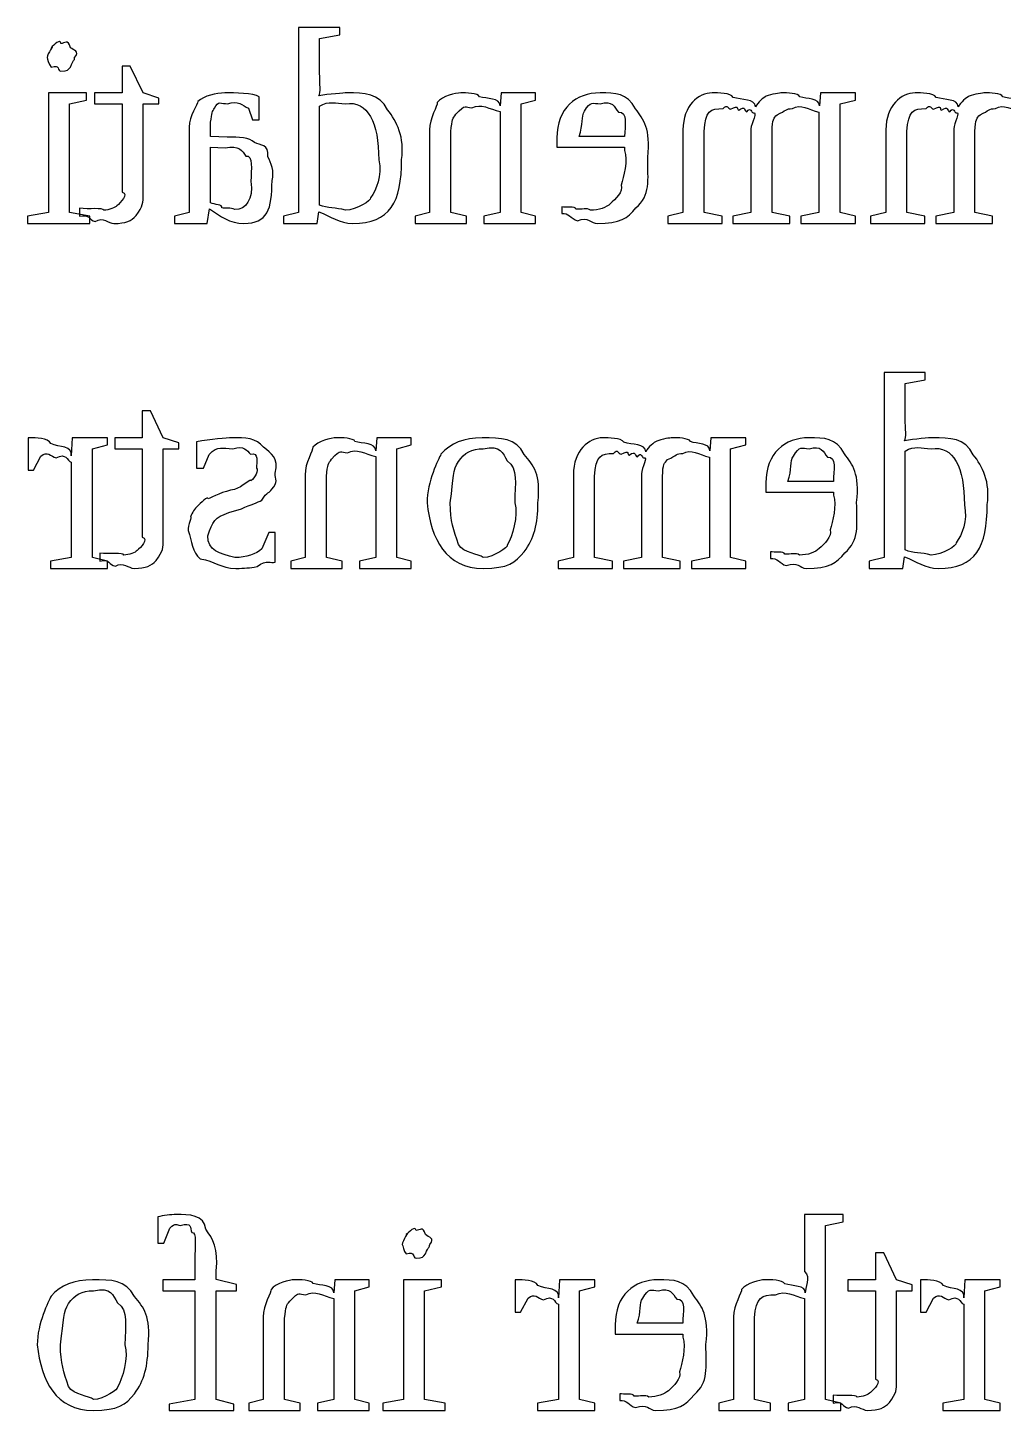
# Model space of a CAD drawing. Header units: millimetres. Extents: x 21 to 196, y 128 to 259.
# Drawn here: x 66.4 to 82.22, y 167.29 to 189.71 of the extents above; entities that cross this region are included whole.
import ezdxf

# ---------------------------------------------------------------- set-up
doc = ezdxf.new("R2010")
doc.units = ezdxf.units.MM
doc.layers.get('0').update_dxf_attribs({"linetype": 'CONTINUOUS'})

msp = doc.modelspace()

# ---------------------------------------------------------------- linework, layer by layer
at = {"color": 250}
for p, q in [((71.4555, 189.706), (70.7884, 189.706)), ((70.7884, 189.706), (70.7884, 186.708)), ((71.4555, 189.591), (71.4555, 189.706)), ((71.1302, 189.53), (71.4555, 189.591)), ((71.1302, 188.973), (71.1302, 189.53)), ((66.711, 189.221), (66.711, 189.221)), ((68.06, 189.083), (67.9277, 189.083)), ((67.9277, 189.083), (67.9277, 188.648)), ((68.2696, 188.648), (68.06, 189.083)), ((67.3502, 188.648), (66.7329, 188.648)), ((66.7329, 188.648), (66.7329, 186.708)), ((67.3502, 188.532), (67.3502, 188.648)), ((67.9277, 188.648), (67.4811, 188.648)), ((67.4811, 188.648), (67.4811, 188.472)), ((68.5229, 188.565), (68.2696, 188.648)), ((68.5229, 188.472), (68.5229, 188.565)), ((69.5925, 188.648), (69.5925, 188.648)), ((70.1492, 188.213), (70.1492, 188.582)), ((74.0738, 188.648), (74.0572, 188.438)), ((74.6305, 188.648), (74.0738, 188.648)), ((74.6305, 188.532), (74.6305, 188.648)), ((79.2484, 188.648), (79.2318, 188.438)), ((79.816, 188.648), (79.2484, 188.648)), ((79.816, 188.532), (79.816, 188.648)), ((67.0747, 188.472), (67.3502, 188.532)), ((67.0747, 186.708), (67.0747, 188.472)), ((67.4811, 188.472), (67.9277, 188.472)), ((67.9277, 188.472), (67.9277, 187.039)), ((68.2696, 187.011), (68.2696, 188.472)), ((68.2696, 188.472), (68.5229, 188.472)), ((69.9781, 188.4), (70.0444, 188.213)), ((71.1302, 186.829), (71.1302, 188.433)), ((74.0572, 188.345), (74.0572, 186.708)), ((74.3991, 188.472), (74.6305, 188.532)), ((74.3991, 186.708), (74.3991, 188.472)), ((75.6779, 188.472), (75.6779, 188.472)), ((79.2261, 188.334), (79.2261, 186.708)), ((79.568, 188.472), (79.816, 188.532)), ((79.568, 186.708), (79.568, 188.472)), ((69.3607, 187.942), (69.3607, 188.174)), ((70.0444, 188.213), (70.1492, 188.213)), ((69.0136, 188.091), (69.0136, 186.708)), ((69.6309, 187.931), (69.3607, 187.942)), ((72.9107, 188.047), (72.9107, 186.708)), ((73.2578, 186.708), (73.2578, 188.02)), ((74.9776, 187.915), (74.9776, 187.766)), ((76.0748, 187.942), (75.336, 187.942)), ((77.0213, 188.047), (77.0213, 186.708)), ((77.3631, 186.708), (77.3631, 188.02)), ((78.1237, 188.064), (78.1237, 186.708)), ((78.4655, 186.708), (78.4655, 188.02)), ((80.3106, 188.047), (80.3106, 186.708)), ((80.6524, 186.708), (80.6524, 188.02)), ((81.413, 188.064), (81.413, 186.708)), ((81.7548, 186.708), (81.7548, 188.02)), ((69.3607, 187.766), (69.5978, 187.755)), ((69.3607, 186.867), (69.3607, 187.766)), ((74.9776, 187.766), (76.0748, 187.766)), ((76.0748, 187.766), (76.0748, 187.716)), ((72.0894, 187.562), (72.0894, 187.562)), ((67.2387, 186.779), (67.2387, 186.647)), ((69.3057, 186.531), (69.3441, 186.768)), ((75.0549, 186.801), (75.0549, 186.691)), ((66.7329, 186.708), (66.3967, 186.647)), ((66.3967, 186.647), (66.3967, 186.531)), ((66.3967, 186.531), (67.4053, 186.531)), ((67.4053, 186.647), (67.0747, 186.708)), ((67.4053, 186.531), (67.4053, 186.647)), ((67.7954, 186.531), (67.7954, 186.531)), ((69.0136, 186.708), (68.7765, 186.647)), ((68.7765, 186.647), (68.7765, 186.531)), ((68.7765, 186.531), (69.3057, 186.531)), ((70.7884, 186.708), (70.546, 186.647)), ((70.546, 186.647), (70.546, 186.531)), ((70.546, 186.531), (71.0918, 186.531)), ((71.0918, 186.531), (71.1193, 186.719)), ((72.9107, 186.708), (72.6793, 186.647)), ((72.6793, 186.647), (72.6793, 186.531)), ((72.6793, 186.531), (73.5115, 186.531)), ((73.5115, 186.647), (73.2578, 186.708)), ((73.5115, 186.531), (73.5115, 186.647)), ((74.0572, 186.708), (73.7926, 186.647)), ((73.7926, 186.647), (73.7926, 186.531)), ((73.7926, 186.531), (74.6305, 186.531)), ((74.6305, 186.647), (74.3991, 186.708)), ((74.6305, 186.531), (74.6305, 186.647)), ((77.0213, 186.708), (76.7733, 186.647)), ((76.7733, 186.647), (76.7733, 186.531)), ((76.7733, 186.531), (77.6552, 186.531)), ((77.6552, 186.647), (77.3631, 186.708)), ((77.6552, 186.531), (77.6552, 186.647)), ((78.1237, 186.708), (77.8316, 186.647)), ((77.8316, 186.647), (77.8316, 186.531)), ((77.8316, 186.531), (78.752, 186.531)), ((78.752, 186.647), (78.4655, 186.708)), ((78.752, 186.531), (78.752, 186.647)), ((79.2261, 186.708), (78.934, 186.647)), ((78.934, 186.647), (78.934, 186.531)), ((78.934, 186.531), (79.816, 186.531)), ((79.816, 186.647), (79.568, 186.708)), ((79.816, 186.531), (79.816, 186.647)), ((80.3106, 186.708), (80.0626, 186.647)), ((80.0626, 186.647), (80.0626, 186.531)), ((80.0626, 186.531), (80.9445, 186.531)), ((80.9445, 186.647), (80.6524, 186.708)), ((80.9445, 186.531), (80.9445, 186.647)), ((81.413, 186.708), (81.1209, 186.647)), ((81.1209, 186.647), (81.1209, 186.531)), ((81.1209, 186.531), (82.0416, 186.531)), ((82.0416, 186.647), (81.7548, 186.708)), ((82.0416, 186.531), (82.0416, 186.647)), ((80.9502, 184.114), (80.2831, 184.114)), ((80.2831, 184.114), (80.2831, 181.115)), ((80.9502, 183.998), (80.9502, 184.114)), ((80.6249, 183.938), (80.9502, 183.998)), ((80.6249, 183.381), (80.6249, 183.938)), ((68.3867, 183.491), (68.2544, 183.491)), ((68.2544, 183.491), (68.2544, 183.056)), ((68.5959, 183.056), (68.3867, 183.491)), ((66.4034, 183.056), (66.4034, 182.532)), ((66.4365, 183.056), (66.4034, 183.056)), ((67.1202, 183.056), (67.1036, 182.764)), ((67.6935, 183.056), (67.1202, 183.056)), ((67.4455, 182.879), (67.6935, 182.94)), ((67.6935, 182.94), (67.6935, 183.056)), ((68.2544, 183.056), (67.8078, 183.056)), ((67.8078, 183.056), (67.8078, 182.879)), ((68.8495, 182.973), (68.5959, 183.056)), ((68.8495, 182.879), (68.8495, 182.973)), ((69.1349, 182.99), (69.1349, 182.565)), ((72.0563, 183.056), (72.0397, 182.846)), ((72.613, 183.056), (72.0563, 183.056)), ((72.3815, 182.879), (72.613, 182.94)), ((72.613, 182.94), (72.613, 183.056)), ((77.4718, 183.056), (77.4555, 182.846)), ((78.0397, 183.056), (77.4718, 183.056)), ((77.7917, 182.879), (78.0397, 182.94)), ((78.0397, 182.94), (78.0397, 183.056)), ((66.4916, 182.532), (66.6129, 182.758)), ((67.4455, 181.115), (67.4455, 182.879)), ((67.8078, 182.879), (68.2544, 182.879)), ((68.2544, 182.879), (68.2544, 181.446)), ((68.5959, 181.419), (68.5959, 182.879)), ((68.5959, 182.879), (68.8495, 182.879)), ((69.245, 182.565), (69.3388, 182.786)), ((72.0397, 182.753), (72.0397, 181.115)), ((72.3815, 181.115), (72.3815, 182.879)), ((77.4499, 182.742), (77.4499, 181.115)), ((77.7917, 181.115), (77.7917, 182.879)), ((79.0649, 182.879), (79.0649, 182.879)), ((80.6249, 181.237), (80.6249, 182.841)), ((66.4034, 182.532), (66.4916, 182.532)), ((67.1036, 182.659), (67.1036, 181.115)), ((69.1349, 182.565), (69.245, 182.565)), ((70.8932, 182.455), (70.8932, 181.115)), ((71.2403, 181.115), (71.2403, 182.427)), ((75.245, 182.455), (75.245, 181.115)), ((75.5869, 181.115), (75.5869, 182.427)), ((76.3475, 182.471), (76.3475, 181.115)), ((76.6893, 181.115), (76.6893, 182.427)), ((78.365, 182.323), (78.365, 182.174)), ((79.4618, 182.35), (78.7231, 182.35)), ((78.365, 182.174), (79.4618, 182.174)), ((79.4618, 182.174), (79.4618, 182.124)), ((69.6584, 181.843), (69.8623, 181.904)), ((72.8719, 182.003), (72.8719, 182.003)), ((73.2469, 182.003), (73.2469, 182.003)), ((81.5841, 181.97), (81.5841, 181.97)), ((68.997, 181.551), (68.997, 181.551)), ((70.309, 181.518), (70.1933, 181.253)), ((70.4081, 181.518), (70.309, 181.518)), ((70.4081, 181.038), (70.4081, 181.518)), ((67.5651, 181.187), (67.5651, 181.055)), ((78.4419, 181.209), (78.4419, 181.099)), ((67.1036, 181.115), (66.7674, 181.055)), ((66.7674, 181.055), (66.7674, 180.939)), ((66.7674, 180.939), (67.6935, 180.939)), ((67.6935, 181.055), (67.4455, 181.115)), ((67.6935, 180.939), (67.6935, 181.055)), ((68.1221, 180.939), (68.1221, 180.939)), ((70.8932, 181.115), (70.6617, 181.055)), ((70.6617, 181.055), (70.6617, 180.939)), ((70.6617, 180.939), (71.4939, 180.939)), ((71.4939, 181.055), (71.2403, 181.115)), ((71.4939, 180.939), (71.4939, 181.055)), ((72.0397, 181.115), (71.7751, 181.055)), ((71.7751, 181.055), (71.7751, 180.939)), ((71.7751, 180.939), (72.613, 180.939)), ((72.613, 181.055), (72.3815, 181.115)), ((72.613, 180.939), (72.613, 181.055)), ((75.245, 181.115), (74.997, 181.055)), ((74.997, 181.055), (74.997, 180.939)), ((74.997, 180.939), (75.879, 180.939)), ((75.879, 181.055), (75.5869, 181.115)), ((75.879, 180.939), (75.879, 181.055)), ((76.3475, 181.115), (76.0554, 181.055)), ((76.0554, 181.055), (76.0554, 180.939)), ((76.0554, 180.939), (76.9758, 180.939)), ((76.9758, 181.055), (76.6893, 181.115)), ((76.9758, 180.939), (76.9758, 181.055)), ((77.4499, 181.115), (77.1578, 181.055)), ((77.1578, 181.055), (77.1578, 180.939)), ((77.1578, 180.939), (78.0397, 180.939)), ((78.0397, 181.055), (77.7917, 181.115)), ((78.0397, 180.939), (78.0397, 181.055)), ((80.2831, 181.115), (80.0407, 181.055)), ((80.0407, 181.055), (80.0407, 180.939)), ((80.0407, 180.939), (80.5864, 180.939)), ((80.5864, 180.939), (80.614, 181.127))]:
    msp.add_line(p, q, dxfattribs=at)
at = {"color": 0}
for p, q in [((68.5063, 170.423), (68.5063, 169.999)), ((79.6202, 170.462), (78.9919, 170.462)), ((78.9919, 170.462), (78.9919, 169.536)), ((79.6202, 170.346), (79.6202, 170.462)), ((68.6058, 169.999), (68.6992, 170.241)), ((79.3337, 170.285), (79.6202, 170.346)), ((79.3337, 167.463), (79.3337, 170.285)), ((68.5063, 169.999), (68.6058, 169.999)), ((72.4683, 169.977), (72.4683, 169.977)), ((69.1074, 169.729), (69.1074, 169.404)), ((80.2749, 169.839), (80.1426, 169.839)), ((80.1426, 169.839), (80.1426, 169.404)), ((80.4845, 169.404), (80.2749, 169.839)), ((69.4545, 169.409), (69.4545, 169.547)), ((69.1074, 169.404), (68.5892, 169.404)), ((68.5892, 169.404), (68.5892, 169.227)), ((69.7851, 169.326), (69.4545, 169.409)), ((69.7851, 169.227), (69.7851, 169.326)), ((71.3782, 169.404), (71.3617, 169.194)), ((71.9349, 169.404), (71.3782, 169.404)), ((71.7035, 169.227), (71.9349, 169.288)), ((71.9349, 169.288), (71.9349, 169.404)), ((73.1075, 169.404), (72.4902, 169.404)), ((72.4902, 169.404), (72.4902, 167.463)), ((72.832, 169.227), (73.1075, 169.288)), ((73.1075, 169.288), (73.1075, 169.404)), ((74.301, 169.404), (74.301, 168.88)), ((74.3342, 169.404), (74.301, 169.404)), ((75.0175, 169.404), (75.0013, 169.111)), ((75.5908, 169.404), (75.0175, 169.404)), ((75.3428, 169.227), (75.5908, 169.288)), ((75.5908, 169.288), (75.5908, 169.404)), ((80.1426, 169.404), (79.696, 169.404)), ((79.696, 169.404), (79.696, 169.227)), ((80.7378, 169.321), (80.4845, 169.404)), ((80.7378, 169.227), (80.7378, 169.321)), ((80.8729, 169.404), (80.8729, 168.88)), ((80.9061, 169.404), (80.8729, 169.404)), ((81.5894, 169.404), (81.5728, 169.111)), ((82.1626, 169.404), (81.5894, 169.404)), ((81.9146, 169.227), (82.1626, 169.288)), ((82.1626, 169.288), (82.1626, 169.404)), ((68.5892, 169.227), (69.1074, 169.227)), ((69.1074, 169.227), (69.1074, 167.463)), ((69.4545, 169.227), (69.7851, 169.227)), ((69.4545, 167.463), (69.4545, 169.227)), ((71.3617, 169.1), (71.3617, 167.463)), ((71.7035, 167.463), (71.7035, 169.227)), ((72.832, 167.463), (72.832, 169.227)), ((74.3892, 168.88), (74.5105, 169.106)), ((75.3428, 167.463), (75.3428, 169.227)), ((76.6216, 169.227), (76.6216, 169.227)), ((78.9919, 169.1), (78.9919, 167.463)), ((79.696, 169.227), (80.1426, 169.227)), ((80.1426, 169.227), (80.1426, 167.794)), ((80.4845, 167.767), (80.4845, 169.227)), ((80.4845, 169.227), (80.7378, 169.227)), ((80.9611, 168.88), (81.0824, 169.106)), ((81.9146, 167.463), (81.9146, 169.227)), ((74.301, 168.88), (74.3892, 168.88)), ((75.0013, 169.007), (75.0013, 167.463)), ((80.8729, 168.88), (80.9611, 168.88)), ((81.5728, 169.007), (81.5728, 167.463)), ((70.2151, 168.803), (70.2151, 167.463)), ((70.5626, 167.463), (70.5626, 168.775)), ((75.9217, 168.67), (75.9217, 168.522)), ((77.0184, 168.698), (76.2801, 168.698)), ((77.8397, 168.803), (77.8397, 167.463)), ((78.1816, 167.463), (78.1816, 168.786)), ((75.9217, 168.522), (77.0184, 168.522)), ((77.0184, 168.522), (77.0184, 168.472)), ((66.5522, 168.351), (66.5522, 168.351)), ((66.9272, 168.351), (66.9272, 168.351)), ((75.9989, 167.557), (75.9989, 167.447)), ((79.4537, 167.535), (79.4537, 167.403)), ((69.1074, 167.463), (68.6883, 167.386)), ((68.6883, 167.386), (68.6883, 167.287)), ((68.6883, 167.287), (69.741, 167.287)), ((69.741, 167.386), (69.4545, 167.463)), ((69.741, 167.287), (69.741, 167.386)), ((70.2151, 167.463), (69.9837, 167.403)), ((69.9837, 167.403), (69.9837, 167.287)), ((69.9837, 167.287), (70.8159, 167.287)), ((70.8159, 167.403), (70.5626, 167.463)), ((70.8159, 167.287), (70.8159, 167.403)), ((71.3617, 167.463), (71.0971, 167.403)), ((71.0971, 167.403), (71.0971, 167.287)), ((71.0971, 167.287), (71.9349, 167.287)), ((71.9349, 167.403), (71.7035, 167.463)), ((71.9349, 167.287), (71.9349, 167.403)), ((72.4902, 167.463), (72.154, 167.403)), ((72.154, 167.403), (72.154, 167.287)), ((72.154, 167.287), (73.1629, 167.287)), ((73.1629, 167.403), (72.832, 167.463)), ((73.1629, 167.287), (73.1629, 167.403)), ((75.0013, 167.463), (74.6647, 167.403)), ((74.6647, 167.403), (74.6647, 167.287)), ((74.6647, 167.287), (75.5908, 167.287)), ((75.5908, 167.403), (75.3428, 167.463)), ((75.5908, 167.287), (75.5908, 167.403)), ((77.8397, 167.463), (77.603, 167.403)), ((77.603, 167.403), (77.603, 167.287)), ((77.603, 167.287), (78.4408, 167.287)), ((78.4408, 167.403), (78.1816, 167.463)), ((78.4408, 167.287), (78.4408, 167.403)), ((78.9919, 167.463), (78.7273, 167.403)), ((78.7273, 167.403), (78.7273, 167.287)), ((78.7273, 167.287), (79.5817, 167.287)), ((79.5817, 167.403), (79.3337, 167.463)), ((79.5817, 167.287), (79.5817, 167.403)), ((80.0104, 167.287), (80.0104, 167.287)), ((81.5728, 167.463), (81.2366, 167.403)), ((81.2366, 167.403), (81.2366, 167.287)), ((81.2366, 167.287), (82.1626, 167.287)), ((82.1626, 167.403), (81.9146, 167.463)), ((82.1626, 167.287), (82.1626, 167.403))]:
    msp.add_line(p, q, dxfattribs=at)
at = {"color": 250}
for points in [[(66.777, 189.381), (66.8405, 189.444), (66.711, 189.283), (66.711, 189.221)], [(66.9368, 189.447), (66.9286, 189.533), (66.8211, 189.425), (66.777, 189.381)], [(67.0913, 189.381), (67.05, 189.533), (66.996, 189.447), (66.9368, 189.447)], [(66.711, 189.221), (66.7219, 189.206), (66.7329, 189.111), (66.777, 189.067)], [(67.1572, 189.221), (67.2553, 189.327), (67.1354, 189.337), (67.0913, 189.381)], [(67.0913, 189.067), (67.1382, 189.206), (67.1572, 189.162), (67.1572, 189.221)], [(66.777, 189.067), (66.9286, 189.118), (66.8747, 189.001), (66.9368, 189.001)], [(66.9368, 189.001), (67.05, 189.001), (67.0472, 189.023), (67.0913, 189.067)], [(71.1193, 188.598), (71.1549, 188.662), (71.1302, 188.771), (71.1302, 188.973)], [(69.5925, 188.648), (69.4602, 188.648), (69.2492, 188.601), (69.1568, 188.51)], [(70.1492, 188.582), (70.0553, 188.648), (69.7547, 188.648), (69.5925, 188.648)], [(71.5712, 188.648), (71.5328, 188.648), (71.2706, 188.631), (71.1193, 188.598)], [(72.2327, 188.372), (72.0919, 188.648), (71.8619, 188.648), (71.5712, 188.648)], [(73.4176, 188.648), (73.3337, 188.648), (73.1227, 188.596), (73.0373, 188.494)], [(73.721, 188.587), (73.7016, 188.648), (73.4991, 188.648), (73.4176, 188.648)], [(74.0572, 188.438), (74.0572, 188.571), (73.8396, 188.55), (73.721, 188.587)], [(75.6779, 188.648), (75.2849, 188.648), (74.9776, 188.403), (74.9776, 187.915)], [(76.2512, 188.389), (76.116, 188.648), (75.9245, 188.648), (75.6779, 188.648)], [(77.4954, 188.648), (77.2735, 188.648), (77.0213, 188.447), (77.0213, 188.047)], [(77.8372, 188.576), (77.7984, 188.648), (77.5878, 188.648), (77.4954, 188.648)], [(78.1953, 188.422), (78.1886, 188.555), (77.9734, 188.532), (77.8372, 188.576)], [(78.3717, 188.593), (78.3276, 188.573), (78.2327, 188.499), (78.1953, 188.422)], [(78.6197, 188.648), (78.6035, 188.648), (78.449, 188.629), (78.3717, 188.593)], [(78.9174, 188.587), (78.8942, 188.648), (78.7054, 188.648), (78.6197, 188.648)], [(79.2318, 188.438), (79.2357, 188.567), (79.0279, 188.546), (78.9174, 188.587)], [(80.7847, 188.648), (80.5628, 188.648), (80.3106, 188.447), (80.3106, 188.047)], [(81.1265, 188.576), (81.0877, 188.648), (80.8771, 188.648), (80.7847, 188.648)], [(81.4846, 188.422), (81.4779, 188.555), (81.2631, 188.532), (81.1265, 188.576)], [(81.661, 188.593), (81.6169, 188.573), (81.522, 188.499), (81.4846, 188.422)], [(81.9094, 188.648), (81.8928, 188.648), (81.7383, 188.629), (81.661, 188.593)], [(82.2067, 188.587), (82.1835, 188.648), (81.9947, 188.648), (81.9094, 188.648)], [(82.5211, 188.438), (82.5253, 188.567), (82.3172, 188.546), (82.2067, 188.587)], [(69.1568, 188.51), (69.1554, 188.463), (69.0136, 188.279), (69.0136, 188.091)], [(69.3607, 188.174), (69.3872, 188.317), (69.3829, 188.352), (69.427, 188.4)], [(69.427, 188.4), (69.4754, 188.529), (69.5413, 188.472), (69.6366, 188.472)], [(69.6366, 188.472), (69.813, 188.529), (69.8761, 188.447), (69.9781, 188.4)], [(71.1302, 188.433), (71.2763, 188.529), (71.392, 188.472), (71.549, 188.472)], [(71.549, 188.472), (71.9116, 188.529), (72.0894, 188.168), (72.0894, 187.562)], [(72.4588, 187.568), (72.511, 187.927), (72.3844, 188.188), (72.2327, 188.372)], [(73.0373, 188.494), (73.0472, 188.441), (72.9107, 188.242), (72.9107, 188.047)], [(73.3407, 188.301), (73.5058, 188.485), (73.4826, 188.406), (73.5997, 188.406)], [(73.5997, 188.406), (73.7485, 188.485), (73.878, 188.385), (74.0572, 188.345)], [(75.336, 187.942), (75.4063, 188.133), (75.3664, 188.269), (75.4242, 188.35)], [(75.4242, 188.35), (75.5206, 188.529), (75.5646, 188.472), (75.6779, 188.472)], [(75.6779, 188.472), (75.8804, 188.529), (75.9065, 188.425), (75.9753, 188.334)], [(75.9753, 188.334), (76.134, 188.35), (76.0748, 188.115), (76.0748, 187.942)], [(76.4494, 187.601), (76.5016, 188.067), (76.3834, 188.215), (76.2512, 188.389)], [(77.3631, 188.02), (77.3836, 188.361), (77.4665, 188.394), (77.6718, 188.394)], [(77.6718, 188.394), (77.7434, 188.479), (77.749, 188.39), (77.7931, 188.383)], [(77.7931, 188.383), (77.9501, 188.467), (77.8813, 188.374), (77.9254, 188.367)], [(77.9254, 188.367), (78.0383, 188.452), (78.0136, 188.35), (78.0577, 188.339)], [(78.0577, 188.339), (78.1223, 188.434), (78.1322, 188.325), (78.1569, 188.323)], [(78.1569, 188.323), (78.2436, 188.353), (78.1237, 188.159), (78.1237, 188.064)], [(78.5481, 188.295), (78.6998, 188.361), (78.686, 188.394), (78.7961, 188.394)], [(78.7961, 188.394), (78.927, 188.479), (79.0582, 188.374), (79.2261, 188.334)], [(80.6524, 188.02), (80.6732, 188.361), (80.7558, 188.394), (80.9611, 188.394)], [(80.9611, 188.394), (81.0327, 188.479), (81.0383, 188.39), (81.0824, 188.383)], [(81.0824, 188.383), (81.2394, 188.467), (81.1706, 188.374), (81.2147, 188.367)], [(81.2147, 188.367), (81.3276, 188.452), (81.3029, 188.35), (81.347, 188.339)], [(81.347, 188.339), (81.4116, 188.434), (81.4215, 188.325), (81.4462, 188.323)], [(81.4462, 188.323), (81.5329, 188.353), (81.413, 188.159), (81.413, 188.064)], [(81.8374, 188.295), (81.9891, 188.361), (81.9753, 188.394), (82.0857, 188.394)], [(82.0857, 188.394), (82.2166, 188.479), (82.3475, 188.374), (82.5154, 188.334)], [(73.2578, 188.02), (73.2786, 188.229), (73.2854, 188.23), (73.3407, 188.301)], [(78.4655, 188.02), (78.4712, 188.232), (78.4931, 188.232), (78.5481, 188.295)], [(81.7548, 188.02), (81.7605, 188.232), (81.7824, 188.232), (81.8374, 188.295)], [(70.0719, 187.843), (69.9932, 187.931), (69.8225, 187.927), (69.6309, 187.931)], [(69.5978, 187.755), (69.8281, 187.81), (69.8761, 187.702), (69.934, 187.623)], [(70.2924, 187.612), (70.3132, 187.824), (70.171, 187.791), (70.0719, 187.843)], [(76.0748, 187.716), (76.134, 187.553), (76.0568, 187.289), (76.0194, 187.154)], [(69.934, 187.623), (70.0595, 187.647), (70.0169, 187.405), (70.0169, 187.215)], [(70.3584, 187.226), (70.4053, 187.383), (70.3365, 187.508), (70.2924, 187.612)], [(71.665, 186.531), (72.2753, 186.531), (72.4588, 186.876), (72.4588, 187.568)], [(72.0894, 187.562), (72.1473, 187.295), (72.0453, 187.08), (71.9571, 186.945)], [(76.2564, 186.785), (76.5016, 186.986), (76.4494, 187.226), (76.4494, 187.601)], [(70.0169, 187.215), (70.0595, 186.917), (69.9311, 186.757), (69.7576, 186.757)], [(69.9012, 186.531), (70.2867, 186.531), (70.3584, 186.763), (70.3584, 187.226)], [(67.9277, 187.039), (68.042, 187.008), (67.9002, 186.869), (67.8448, 186.818)], [(68.1535, 186.658), (68.2696, 186.818), (68.2696, 186.859), (68.2696, 187.011)], [(76.0194, 187.154), (76.0568, 187.049), (75.9202, 186.92), (75.843, 186.851)], [(67.63, 186.746), (67.619, 186.792), (67.3929, 186.757), (67.2387, 186.779)], [(67.8448, 186.818), (67.8145, 186.792), (67.7182, 186.746), (67.63, 186.746)], [(69.3441, 186.768), (69.5194, 186.648), (69.6736, 186.531), (69.9012, 186.531)], [(69.5427, 186.785), (69.5674, 186.84), (69.4242, 186.834), (69.3607, 186.867)], [(69.7576, 186.757), (69.6845, 186.799), (69.602, 186.765), (69.5427, 186.785)], [(71.549, 186.746), (71.3976, 186.792), (71.2555, 186.774), (71.1302, 186.829)], [(71.9571, 186.945), (71.9709, 186.909), (71.7338, 186.746), (71.549, 186.746)], [(75.2863, 186.763), (75.2782, 186.814), (75.1141, 186.786), (75.0549, 186.801)], [(75.5234, 186.746), (75.4655, 186.792), (75.3787, 186.752), (75.2863, 186.763)], [(75.843, 186.851), (75.7813, 186.792), (75.6557, 186.746), (75.5234, 186.746)], [(75.6338, 186.531), (76.0056, 186.531), (76.1242, 186.615), (76.2564, 186.785)], [(67.2387, 186.647), (67.4067, 186.692), (67.382, 186.586), (67.492, 186.564)], [(67.492, 186.564), (67.6233, 186.648), (67.7002, 186.531), (67.7954, 186.531)], [(67.7954, 186.531), (67.9937, 186.531), (68.0738, 186.573), (68.1535, 186.658)], [(71.1193, 186.719), (71.301, 186.648), (71.4555, 186.531), (71.665, 186.531)], [(75.0549, 186.691), (75.1639, 186.71), (75.2023, 186.609), (75.3085, 186.575)], [(75.3085, 186.575), (75.4944, 186.648), (75.5234, 186.531), (75.6338, 186.531)], [(80.614, 183.006), (80.6496, 183.07), (80.6249, 183.178), (80.6249, 183.381)], [(66.7727, 182.962), (66.7286, 183.056), (66.518, 183.056), (66.4365, 183.056)], [(67.1036, 182.764), (67.1297, 182.93), (66.9135, 182.899), (66.7727, 182.962)], [(69.7082, 183.056), (69.6186, 183.056), (69.3663, 183.034), (69.1349, 182.99)], [(70.2208, 182.902), (70.1036, 183.056), (69.9258, 183.056), (69.7082, 183.056)], [(71.4005, 183.056), (71.3161, 183.056), (71.1055, 183.003), (71.0198, 182.902)], [(71.7035, 182.995), (71.6841, 183.056), (71.4816, 183.056), (71.4005, 183.056)], [(72.0397, 182.846), (72.0397, 182.979), (71.822, 182.958), (71.7035, 182.995)], [(73.7651, 183.056), (73.473, 183.056), (73.2497, 182.967), (73.098, 182.791)], [(74.4485, 182.786), (74.3081, 183.056), (74.071, 183.056), (73.7651, 183.056)], [(75.7192, 183.056), (75.4973, 183.056), (75.245, 182.855), (75.245, 182.455)], [(76.0607, 182.984), (76.0222, 183.056), (75.8112, 183.056), (75.7192, 183.056)], [(76.4191, 182.83), (76.4124, 182.964), (76.1972, 182.94), (76.0607, 182.984)], [(76.5955, 183.001), (76.5514, 182.982), (76.4565, 182.907), (76.4191, 182.83)], [(76.8435, 183.056), (76.8269, 183.056), (76.6727, 183.037), (76.5955, 183.001)], [(77.1412, 182.995), (77.1179, 183.056), (76.9288, 183.056), (76.8435, 183.056)], [(77.4555, 182.846), (77.4594, 182.975), (77.2513, 182.954), (77.1412, 182.995)], [(79.0649, 183.056), (78.6723, 183.056), (78.365, 182.811), (78.365, 182.323)], [(79.6382, 182.797), (79.5031, 183.056), (79.3115, 183.056), (79.0649, 183.056)], [(81.0659, 183.056), (81.0274, 183.056), (80.7653, 183.039), (80.614, 183.006)], [(81.7273, 182.78), (81.5869, 183.056), (81.3566, 183.056), (81.0659, 183.056)], [(66.6129, 182.758), (66.7177, 182.857), (66.766, 182.748), (66.8609, 182.731)], [(66.8609, 182.731), (67.0235, 182.82), (67.0348, 182.688), (67.1036, 182.659)], [(69.3388, 182.786), (69.4863, 182.937), (69.5484, 182.879), (69.7248, 182.879)], [(69.7248, 182.879), (69.905, 182.937), (69.9453, 182.849), (70.0112, 182.791)], [(70.0112, 182.791), (70.1516, 182.824), (70.1051, 182.66), (70.1051, 182.565)], [(70.4081, 182.482), (70.4716, 182.732), (70.346, 182.798), (70.2208, 182.902)], [(71.0198, 182.902), (71.0297, 182.849), (70.8932, 182.649), (70.8932, 182.455)], [(71.3232, 182.709), (71.4887, 182.893), (71.465, 182.813), (71.5821, 182.813)], [(71.5821, 182.813), (71.731, 182.893), (71.8605, 182.793), (72.0397, 182.753)], [(73.098, 182.791), (73.0539, 182.703), (72.8719, 182.352), (72.8719, 182.003)], [(73.3792, 182.67), (73.4769, 182.82), (73.5983, 182.879), (73.7817, 182.879)], [(73.7817, 182.879), (74.0763, 182.937), (74.0929, 182.813), (74.1729, 182.681)], [(74.6689, 182.003), (74.7229, 182.461), (74.5959, 182.605), (74.4485, 182.786)], [(75.5869, 182.427), (75.6073, 182.769), (75.6902, 182.802), (75.8956, 182.802)], [(75.8956, 182.802), (75.9672, 182.886), (75.9725, 182.798), (76.0166, 182.791)], [(76.0166, 182.791), (76.1739, 182.875), (76.1047, 182.782), (76.1488, 182.775)], [(76.1488, 182.775), (76.2621, 182.86), (76.237, 182.758), (76.2811, 182.747)], [(76.2811, 182.747), (76.3461, 182.842), (76.3556, 182.733), (76.3806, 182.731)], [(76.3806, 182.731), (76.4674, 182.761), (76.3475, 182.567), (76.3475, 182.471)], [(76.7719, 182.703), (76.9235, 182.769), (76.9098, 182.802), (77.0199, 182.802)], [(77.0199, 182.802), (77.1507, 182.886), (77.2816, 182.782), (77.4499, 182.742)], [(78.7231, 182.35), (78.7936, 182.541), (78.7534, 182.677), (78.8113, 182.758)], [(78.8113, 182.758), (78.9079, 182.937), (78.952, 182.879), (79.0649, 182.879)], [(79.0649, 182.879), (79.2674, 182.937), (79.2939, 182.833), (79.3627, 182.742)], [(79.3627, 182.742), (79.5211, 182.758), (79.4618, 182.523), (79.4618, 182.35)], [(79.8368, 182.009), (79.889, 182.474), (79.7705, 182.623), (79.6382, 182.797)], [(80.6249, 182.841), (80.7709, 182.937), (80.8867, 182.879), (81.0436, 182.879)], [(81.0436, 182.879), (81.4063, 182.937), (81.5841, 182.576), (81.5841, 181.97)], [(81.9535, 181.975), (82.0057, 182.335), (81.879, 182.596), (81.7273, 182.78)], [(70.1051, 182.565), (70.1516, 182.529), (70.0761, 182.414), (70.0169, 182.356)], [(71.2403, 182.427), (71.2611, 182.637), (71.2682, 182.638), (71.3232, 182.709)], [(73.2469, 182.003), (73.3048, 182.427), (73.291, 182.534), (73.3792, 182.67)], [(74.1729, 182.681), (74.355, 182.555), (74.2943, 182.323), (74.2943, 182.003)], [(76.6893, 182.427), (76.6946, 182.64), (76.7168, 182.64), (76.7719, 182.703)], [(70.0169, 182.356), (70.0334, 182.416), (69.8708, 182.254), (69.7523, 182.218)], [(70.3531, 182.223), (70.4716, 182.339), (70.4081, 182.383), (70.4081, 182.482)], [(69.3222, 182.064), (69.3251, 182.126), (69.1942, 181.989), (69.1459, 181.942)], [(69.7523, 182.218), (69.5784, 182.192), (69.3882, 182.097), (69.3222, 182.064)], [(69.8623, 181.904), (70.0222, 181.982), (70.1241, 181.999), (70.1933, 182.047)], [(70.1933, 182.047), (70.28, 182.196), (70.3171, 182.153), (70.3531, 182.223)], [(79.4618, 182.124), (79.5211, 181.96), (79.4438, 181.697), (79.4067, 181.562)], [(69.1459, 181.942), (69.1113, 181.912), (69.0619, 181.839), (69.0354, 181.777)], [(69.3166, 181.468), (69.391, 181.7), (69.4313, 181.766), (69.6584, 181.843)], [(72.8719, 182.003), (72.9368, 181.409), (73.1753, 180.939), (73.7817, 180.939)], [(73.3792, 181.325), (73.3048, 181.57), (73.2469, 181.69), (73.2469, 182.003)], [(74.2943, 182.003), (74.355, 181.795), (74.2541, 181.449), (74.1729, 181.314)], [(74.4485, 181.209), (74.6054, 181.42), (74.6689, 181.657), (74.6689, 182.003)], [(79.6438, 181.193), (79.889, 181.394), (79.8368, 181.634), (79.8368, 182.009)], [(81.1597, 180.939), (81.77, 180.939), (81.9535, 181.284), (81.9535, 181.975)], [(81.5841, 181.97), (81.6419, 181.703), (81.54, 181.488), (81.4518, 181.352)], [(69.0354, 181.777), (69.0605, 181.788), (68.997, 181.639), (68.997, 181.551)], [(68.2544, 181.446), (68.3687, 181.416), (68.2265, 181.277), (68.1715, 181.226)], [(68.4802, 181.066), (68.5959, 181.226), (68.5959, 181.267), (68.5959, 181.419)], [(68.997, 181.551), (69.0605, 181.38), (69.0633, 181.195), (69.1956, 181.094)], [(69.7576, 181.115), (69.5082, 181.174), (69.3166, 181.233), (69.3166, 181.468)], [(79.4067, 181.562), (79.4438, 181.457), (79.3076, 181.328), (79.2304, 181.259)], [(67.9566, 181.154), (67.9457, 181.2), (67.7196, 181.165), (67.5651, 181.187)], [(68.1715, 181.226), (68.1411, 181.2), (68.0448, 181.154), (67.9566, 181.154)], [(70.1933, 181.253), (70.0994, 181.174), (69.9382, 181.115), (69.7576, 181.115)], [(73.7817, 181.115), (73.7154, 181.174), (73.4674, 181.185), (73.3792, 181.325)], [(74.1729, 181.314), (74.1895, 181.292), (73.9581, 181.115), (73.7817, 181.115)], [(73.7817, 180.939), (74.1895, 180.939), (74.2982, 181.029), (74.4485, 181.209)], [(78.6737, 181.171), (78.6652, 181.222), (78.5012, 181.194), (78.4419, 181.209)], [(78.9107, 181.154), (78.8529, 181.2), (78.7658, 181.16), (78.6737, 181.171)], [(79.2304, 181.259), (79.1683, 181.2), (79.043, 181.154), (78.9107, 181.154)], [(79.0208, 180.939), (79.393, 180.939), (79.5115, 181.023), (79.6438, 181.193)], [(81.0436, 181.154), (80.8923, 181.2), (80.7501, 181.182), (80.6249, 181.237)], [(81.4518, 181.352), (81.4656, 181.317), (81.2285, 181.154), (81.0436, 181.154)], [(67.5651, 181.055), (67.7333, 181.1), (67.7086, 180.994), (67.8187, 180.972)], [(67.8187, 180.972), (67.9496, 181.056), (68.0268, 180.939), (68.1221, 180.939)], [(68.1221, 180.939), (68.3204, 180.939), (68.4004, 180.981), (68.4802, 181.066)], [(69.1956, 181.094), (69.438, 181.056), (69.518, 180.939), (69.7742, 180.939)], [(69.7742, 180.939), (69.9163, 180.939), (69.9918, 180.947), (70.116, 180.967)], [(70.116, 180.967), (70.2839, 181.096), (70.3393, 181.012), (70.4081, 181.038)], [(78.4419, 181.099), (78.5509, 181.118), (78.5894, 181.016), (78.6956, 180.983)], [(78.6956, 180.983), (78.8818, 181.056), (78.9107, 180.939), (79.0208, 180.939)], [(80.614, 181.127), (80.7956, 181.056), (80.9502, 180.939), (81.1597, 180.939)]]:
    msp.add_open_spline(points, degree=3, dxfattribs=at)
at = {"color": 0}
for points in [[(68.804, 170.462), (68.7158, 170.462), (68.5987, 170.448), (68.5063, 170.423)], [(69.2838, 170.225), (69.2644, 170.462), (69.0107, 170.462), (68.804, 170.462)], [(68.6992, 170.241), (68.8012, 170.343), (68.804, 170.285), (68.8703, 170.285)], [(68.8703, 170.285), (69.0728, 170.343), (69.0217, 170.247), (69.0577, 170.17)], [(69.0577, 170.17), (69.143, 170.189), (69.1074, 169.945), (69.1074, 169.729)], [(69.4545, 169.547), (69.4916, 169.911), (69.3981, 170.066), (69.2838, 170.225)], [(72.5343, 170.137), (72.5978, 170.2), (72.4683, 170.039), (72.4683, 169.977)], [(72.6944, 170.203), (72.686, 170.288), (72.5784, 170.181), (72.5343, 170.137)], [(72.8486, 170.137), (72.8073, 170.288), (72.7534, 170.203), (72.6944, 170.203)], [(72.4683, 169.977), (72.4793, 169.962), (72.4902, 169.867), (72.5343, 169.823)], [(72.9149, 169.977), (73.0127, 170.083), (72.8927, 170.093), (72.8486, 170.137)], [(72.8486, 169.823), (72.8955, 169.962), (72.9149, 169.918), (72.9149, 169.977)], [(72.5343, 169.823), (72.686, 169.873), (72.6324, 169.756), (72.6944, 169.756)], [(72.6944, 169.756), (72.8073, 169.756), (72.8045, 169.779), (72.8486, 169.823)], [(78.9919, 169.536), (79.0995, 169.45), (78.9961, 169.263), (79.0028, 169.194)], [(67.4455, 169.404), (67.153, 169.404), (66.9301, 169.315), (66.7784, 169.139)], [(68.1288, 169.134), (67.9884, 169.404), (67.7513, 169.404), (67.4455, 169.404)], [(67.4617, 169.227), (67.7566, 169.285), (67.7732, 169.161), (67.8533, 169.029)], [(70.7224, 169.404), (70.6381, 169.404), (70.4275, 169.351), (70.3421, 169.249)], [(71.0255, 169.343), (71.0061, 169.404), (70.8036, 169.404), (70.7224, 169.404)], [(71.3617, 169.194), (71.3617, 169.326), (71.144, 169.306), (71.0255, 169.343)], [(74.6704, 169.31), (74.6263, 169.404), (74.4153, 169.404), (74.3342, 169.404)], [(75.0013, 169.111), (75.0274, 169.278), (74.8111, 169.247), (74.6704, 169.31)], [(76.6216, 169.404), (76.2289, 169.404), (75.9217, 169.158), (75.9217, 168.67)], [(76.3683, 169.106), (76.4646, 169.285), (76.5087, 169.227), (76.6216, 169.227)], [(77.1948, 169.145), (77.0601, 169.404), (76.8685, 169.404), (76.6216, 169.404)], [(76.6216, 169.227), (76.8244, 169.285), (76.8505, 169.18), (76.9193, 169.09)], [(78.347, 169.404), (78.2683, 169.404), (78.0577, 169.351), (77.972, 169.249)], [(78.6723, 169.338), (78.6391, 169.404), (78.4352, 169.404), (78.347, 169.404)], [(79.0028, 169.194), (79.0113, 169.318), (78.7975, 169.296), (78.6723, 169.338)], [(81.2423, 169.31), (81.1982, 169.404), (80.9872, 169.404), (80.9061, 169.404)], [(81.5728, 169.111), (81.5993, 169.278), (81.3827, 169.247), (81.2423, 169.31)], [(66.7784, 169.139), (66.7343, 169.051), (66.5522, 168.699), (66.5522, 168.351)], [(67.0595, 169.018), (67.1572, 169.168), (67.2786, 169.227), (67.4617, 169.227)], [(68.3493, 168.351), (68.4029, 168.808), (68.2763, 168.953), (68.1288, 169.134)], [(70.3421, 169.249), (70.3516, 169.197), (70.2151, 168.997), (70.2151, 168.803)], [(70.5626, 168.775), (70.5831, 168.985), (70.5901, 168.986), (70.6452, 169.056)], [(70.6452, 169.056), (70.8106, 169.241), (70.787, 169.161), (70.9041, 169.161)], [(70.9041, 169.161), (71.053, 169.241), (71.1824, 169.14), (71.3617, 169.1)], [(74.5105, 169.106), (74.6153, 169.205), (74.6637, 169.096), (74.7586, 169.078)], [(74.7586, 169.078), (74.9212, 169.168), (74.9321, 169.036), (75.0013, 169.007)], [(76.2801, 168.698), (76.3503, 168.888), (76.3104, 169.025), (76.3683, 169.106)], [(76.9193, 169.09), (77.0777, 169.106), (77.0184, 168.87), (77.0184, 168.698)], [(77.3934, 168.356), (77.4457, 168.822), (77.3271, 168.971), (77.1948, 169.145)], [(77.972, 169.249), (77.9776, 169.197), (77.8397, 168.997), (77.8397, 168.803)], [(78.1816, 168.786), (78.2066, 169.124), (78.2959, 169.161), (78.5234, 169.161)], [(78.5234, 169.161), (78.6832, 169.241), (78.8127, 169.14), (78.9919, 169.1)], [(81.0824, 169.106), (81.1872, 169.205), (81.2352, 169.096), (81.3304, 169.078)], [(81.3304, 169.078), (81.4931, 169.168), (81.504, 169.036), (81.5728, 169.007)], [(66.9272, 168.351), (66.9851, 168.775), (66.9713, 168.881), (67.0595, 169.018)], [(67.8533, 169.029), (68.035, 168.903), (67.9746, 168.67), (67.9746, 168.351)], [(77.0184, 168.472), (77.0777, 168.308), (77.0008, 168.045), (76.9634, 167.91)], [(66.5522, 168.351), (66.6171, 167.757), (66.8556, 167.287), (67.4617, 167.287)], [(67.0595, 167.673), (66.9851, 167.918), (66.9272, 168.038), (66.9272, 168.351)], [(67.9746, 168.351), (68.035, 168.143), (67.9344, 167.797), (67.8533, 167.662)], [(68.1288, 167.557), (68.2858, 167.768), (68.3493, 168.005), (68.3493, 168.351)], [(77.2005, 167.541), (77.4457, 167.742), (77.3934, 167.981), (77.3934, 168.356)], [(76.9634, 167.91), (77.0008, 167.805), (76.8643, 167.676), (76.787, 167.606)], [(80.1426, 167.794), (80.2569, 167.764), (80.1151, 167.624), (80.0597, 167.574)], [(80.3684, 167.414), (80.4845, 167.574), (80.4845, 167.615), (80.4845, 167.767)], [(67.4617, 167.463), (67.3957, 167.521), (67.1477, 167.532), (67.0595, 167.673)], [(67.8533, 167.662), (67.8699, 167.64), (67.6381, 167.463), (67.4617, 167.463)], [(67.4617, 167.287), (67.8699, 167.287), (67.9785, 167.376), (68.1288, 167.557)], [(76.2303, 167.518), (76.2222, 167.569), (76.0582, 167.542), (75.9989, 167.557)], [(76.4674, 167.502), (76.4095, 167.548), (76.3228, 167.507), (76.2303, 167.518)], [(76.787, 167.606), (76.7249, 167.548), (76.5997, 167.502), (76.4674, 167.502)], [(76.5775, 167.287), (76.9497, 167.287), (77.0682, 167.371), (77.2005, 167.541)], [(79.8449, 167.502), (79.834, 167.548), (79.6078, 167.513), (79.4537, 167.535)], [(80.0597, 167.574), (80.0294, 167.548), (79.9331, 167.502), (79.8449, 167.502)], [(75.9989, 167.447), (76.1076, 167.466), (76.1464, 167.364), (76.2522, 167.331)], [(76.2522, 167.331), (76.4385, 167.404), (76.4674, 167.287), (76.5775, 167.287)], [(79.4537, 167.403), (79.6216, 167.448), (79.5969, 167.342), (79.707, 167.32)], [(79.707, 167.32), (79.8382, 167.404), (79.9151, 167.287), (80.0104, 167.287)], [(80.0104, 167.287), (80.2086, 167.287), (80.2887, 167.328), (80.3684, 167.414)]]:
    msp.add_open_spline(points, degree=3, dxfattribs=at)

doc.saveas('drawing.dxf')
